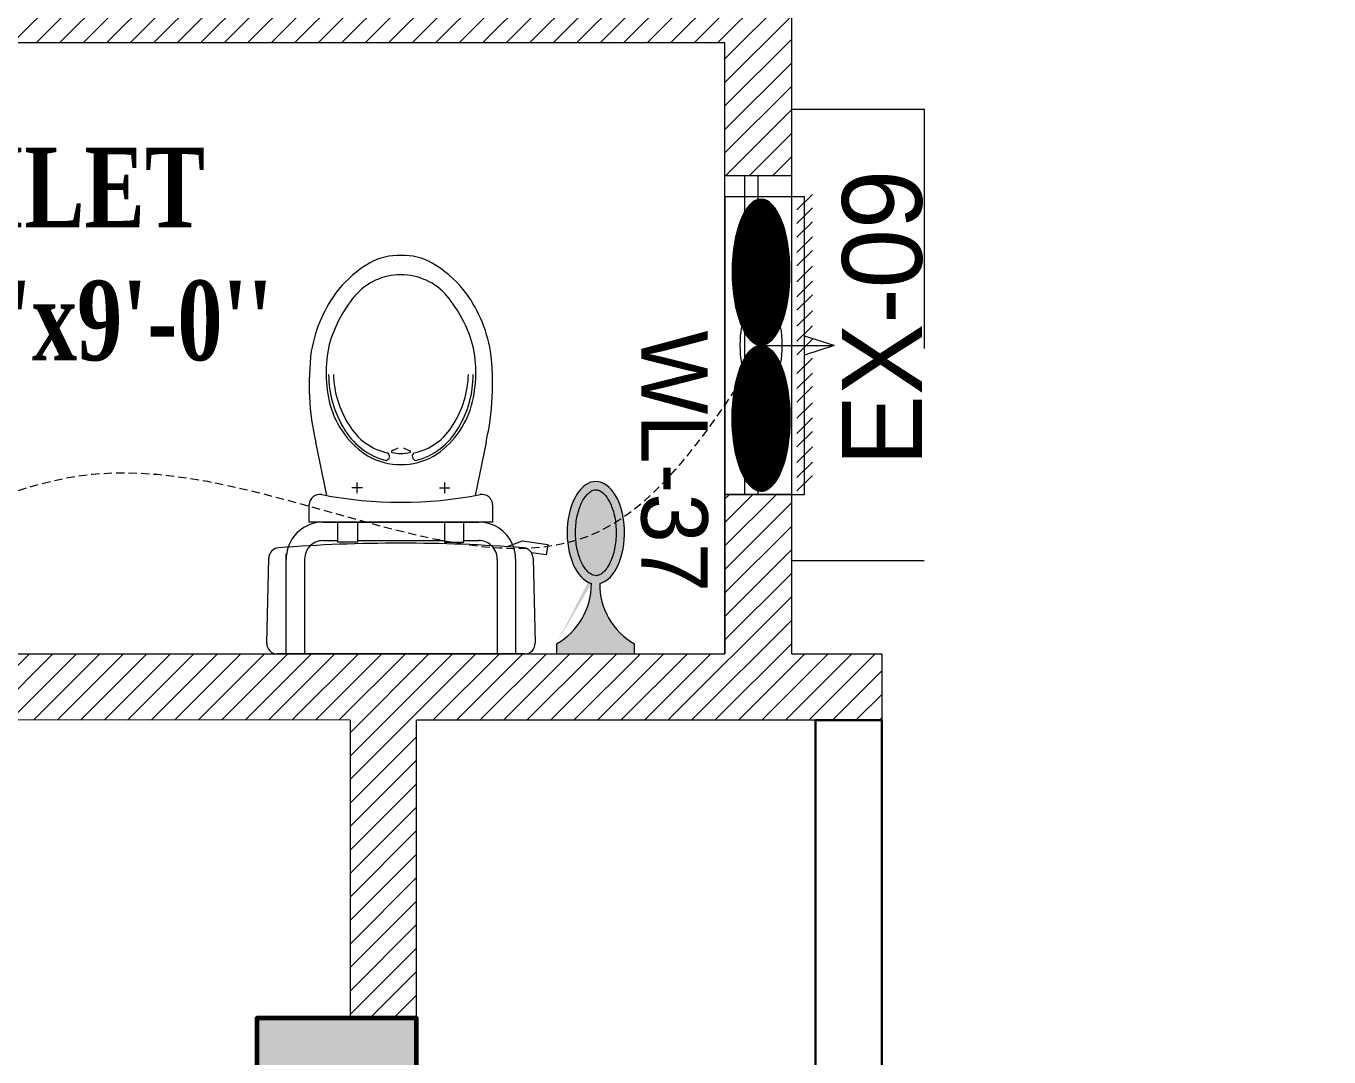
# Model space of a CAD drawing. Header units: inches. Extents: x 109699 to 44449955, y -10987 to 15824140.
# Drawn here: x 197988.6 to 198086.6, y -3660.3 to -3582.7 of the extents above; entities that cross this region are included whole.
import ezdxf

# ---------------------------------------------------------------- set-up
doc = ezdxf.new("R2010")
doc.units = ezdxf.units.IN
doc.header["$LTSCALE"] = 5
doc.header["$MEASUREMENT"] = 0
doc.linetypes.add('ACAD_ISO03W100', pattern=[30, 12, -18])
doc.linetypes.add('DASHED2', pattern=[0.375, 0.25, -0.125])
doc.layers.get('0').update_dxf_attribs({"color": 123})
for name, color, linetype, lineweight in [('@NORMAL', 7, 'Continuous', 5), ('cloumn', 253, 'Continuous', 60), ('dotted', 8, 'ACAD_ISO03W100', 5), ('E-Con-Point', 5, 'DASHED2', 13), ('E-EX-Exhaust-Fan', 190, 'Continuous', 13), ('E-WL-Wall-Light', 232, 'Continuous', 15), ('fixture', 255, 'Continuous', 0), ('glass', 140, 'Continuous', 18), ('ha', 252, 'Continuous', 5), ('Low Height wall --- 2', 252, 'Continuous', 30), ('WALL-1', 8, 'Continuous', 9)]:
    doc.layers.add(name, color=color, linetype=linetype, lineweight=lineweight)
doc.layers.add('T', color=8, linetype='Continuous')
doc.styles.get("Standard").update_dxf_attribs({"font": 'times.ttf'})
doc.styles.add('style2', font='ARIALN.TTF', dxfattribs={"width": 0.75, "height": 3})

# ---------------------------------------------------------------- blocks, each defined once
blk = doc.blocks.new('coloumn-01')
at = {"layer": 'ha'}
h = blk.add_hatch(dxfattribs=at)
h.set_pattern_fill('AR-CONC', color=256, scale=0.5)
h.set_pattern_definition([(49.99999999999999, (0, 0), (3.586300913003767, -0.3137606749129755), [0.375, -4.125]), (355, (0, 0), (-0.693756668065, 3.760960668500059), [0.3, -3.3]), (100.45144446, (0.298858405, -0.02614672), (2.89254423363556, 3.447199954843147), [0.3187009599999999, -3.505710559999999]), (46.18420000000001, (0, 1), (5.336206653357862, -0.8275964039653827), [0.5625, -6.1875]), (96.63563549, (0.444683725, 0.931033465), (4.673309728371142, 4.870593003872752), [0.47805171, -5.258568799999999]), (351.1841639899999, (0, 1), (4.673309725273866, 4.870593001349951), [0.45, -4.950000005]), (21, (0.5, 0.75), (2.984535260592308, -2.013094453326694), [0.375, -4.125]), (326.0000000000001, (0.5, 0.75), (1.216576659607909, 3.625750225234265), [0.3, -3.3]), (71.45144474, (0.74871127, 0.58224213), (4.201111883649856, 1.612655764031769), [0.31870095, -3.50571056]), (37.50000000000001, (0, 0), (0.06079927658645334, 1.664469269156557), [0, -3.26, 0, -3.35, 0, -3.3125]), (7.499999999999999, (0, 0), (1.315347687210743, 1.972058559411801), [0, -1.91, 0, -3.185, 0, -1.2625]), (327.5, (-1.115, 0), (2.669112180862045, -0.1127743586718988), [0, -1.25, 0, -3.9, 0, -5.175]), (317.5, (-1.615, 0), (2.915930846711931, 0.5005249116615886), [0, -1.625, 0, -2.59, 0, -3.675])])
h.paths.add_polyline_path([(32128.44739975178, -2546319.049243456), (32092.44739975178, -2546319.049243456), (32092.44739975178, -2546331.049243456), (32128.44739975178, -2546331.049243456)])
h.paths.add_polyline_path([(32128.44739975189, -2546617.132962178), (32098.44739975189, -2546617.132962178), (32098.44739975189, -2546629.132962178), (32128.44739975189, -2546629.132962178)])
h.paths.add_polyline_path([(31978.51966727065, -2546605.132962178), (31966.51966727065, -2546605.132962178), (31966.51966727065, -2546635.132962178), (31978.51966727065, -2546635.132962178)])
h.paths.add_polyline_path([(31821.20333333506, -2546605.132962178), (31809.20333333506, -2546605.132962178), (31809.20333333506, -2546635.132962178), (31821.20333333506, -2546635.132962178)])
h.paths.add_polyline_path([(31689.20328743063, -2546611.133238418), (31677.20328743063, -2546611.133238418), (31677.20328743063, -2546635.133238418), (31689.20328743063, -2546635.133238418)])
h.paths.add_polyline_path([(31417.20347832461, -2546611.132962178), (31405.20347832461, -2546611.132962178), (31405.20347832461, -2546635.132962178), (31417.20347832461, -2546635.132962178)])
h.paths.add_polyline_path([(31435.20347912709, -2546415.348983645), (31405.20347912709, -2546415.348983645), (31405.20347912709, -2546427.348983645), (31435.20347912709, -2546427.348983645)])
h.paths.add_polyline_path([(31633.74647668525, -2546415.348983645), (31603.74647668525, -2546415.348983645), (31603.74647668525, -2546427.348983645), (31633.74647668525, -2546427.348983645)])
h.paths.add_polyline_path([(31821.20245073218, -2546319.049243455), (31809.20245073218, -2546319.049243455), (31809.20245073218, -2546349.049243455), (31821.20245073218, -2546349.049243455)])
h.paths.add_polyline_path([(31996.51966727068, -2546319.049243455), (31966.51966727068, -2546319.049243455), (31966.51966727068, -2546331.049243455), (31996.51966727068, -2546331.049243455)])
h.paths.add_polyline_path([(31581.74648750067, -2546291.049243452), (31541.74648750067, -2546291.049243452), (31541.74648750067, -2546301.049243452), (31581.74648750067, -2546301.049243452)])
h.paths.add_polyline_path([(31485.74647668505, -2546261.049243452), (31475.74647668505, -2546261.049243452), (31475.74647668505, -2546301.049243452), (31485.74647668505, -2546301.049243452)])
h.paths.add_polyline_path([(31581.74648750064, -2546206.049278549), (31521.74648750064, -2546206.049278549), (31521.74648750064, -2546216.049243455), (31581.74648750064, -2546216.049243455)])
h.paths.add_polyline_path([(31435.20347595899, -2546206.049243455), (31405.20347595899, -2546206.049243455), (31405.20347595899, -2546218.049243455), (31435.20347595899, -2546218.049243455)])
h.paths.add_polyline_path([(31435.20347912709, -2546094.049243455), (31405.20347912709, -2546094.049243455), (31405.20347912709, -2546106.049243455), (31435.20347912709, -2546106.049243455)])
h.paths.add_polyline_path([(31583.74647668522, -2546094.049243455), (31547.74647668522, -2546094.049243455), (31547.74647668522, -2546106.049243455), (31583.74647668522, -2546106.049243455)])
h.paths.add_polyline_path([(31775.41359277777, -2546094.049243455), (31763.41359277777, -2546094.049243455), (31763.41359277777, -2546124.049243455), (31775.41359277777, -2546124.049243455)])
h.paths.add_polyline_path([(32059.80123907101, -2546094.049243455), (32047.80123907101, -2546094.049243455), (32047.80123907101, -2546124.049243455), (32059.80123907101, -2546124.049243455)])
h.paths.add_polyline_path([(32058.06771510976, -2545913.633020405), (32028.06771510976, -2545913.633020405), (32028.06771510976, -2545925.633020405), (32058.06771510976, -2545925.633020405)])
h.paths.add_polyline_path([(32048.06771510973, -2545722.712815279), (32036.06771510973, -2545722.712815279), (32036.06771510973, -2545746.712815279), (32048.06771510973, -2545746.712815279)])
h.paths.add_polyline_path([(31799.41359277774, -2545913.633020405), (31763.41359277774, -2545913.633020405), (31763.41359277774, -2545925.633020405), (31799.41359277774, -2545925.633020405)])
h.paths.add_polyline_path([(31591.53986684192, -2545945.049243456), (31561.31223659915, -2545945.049243456), (31561.31223659915, -2545957.049243456), (31591.53986684192, -2545957.049243456)])
h.paths.add_polyline_path([(31435.20347912709, -2545945.049243456), (31405.20347912709, -2545945.049243456), (31405.20347912709, -2545957.049243456), (31435.20347912709, -2545957.049243456)])
h.paths.add_polyline_path([(31429.2035252499, -2545715.383477275), (31405.2035252499, -2545715.383477275), (31405.2035252499, -2545727.383477275), (31429.2035252499, -2545727.383477275)])
h.paths.add_polyline_path([(31605.53986684192, -2545715.383237123), (31581.53986684192, -2545715.383237123), (31581.53986684192, -2545727.383237123), (31605.53986684192, -2545727.383237123)])
h.paths.add_polyline_path([(31775.41359277774, -2545711.610186095), (31763.41359277774, -2545711.610186095), (31763.41359277774, -2545735.610186095), (31775.41359277774, -2545735.610186095)])
at = {"layer": 'cloumn', "elevation": -16.60275421580149}
blk.add_lwpolyline([(32059.80123907101, -2546124.049243455), (32059.80123907101, -2546094.049243455), (32047.80123907101, -2546094.049243455), (32047.80123907101, -2546124.049243455)], close=True, dxfattribs=at)
blk = doc.blocks.new('nhjkkl')
at = {"layer": 'fixture'}
for p, q in [((143550.2312347457, 413.9730671772784), (143568.8430790594, 413.9730671772793)), ((143550.9065610597, 406.8304476761043), (143550.9065610476, 413.9730520486739)), ((143552.2954045853, 406.8304476553101), (143552.295404572, 413.9730369089164)), ((143566.7790000358, 406.8304174008415), (143566.7790000629, 413.9730217734107)), ((143568.1677981537, 413.9730520292499), (143568.1677527493, 408.0151220831901)), ((143549.5901182657, 406.7664480220853), (143549.4378542114, 413.1605533693012)), ((143569.6365050042, 413.160553386321), (143569.4842561156, 406.7664480432288)), ((143568.1677527493, 408.0151220831901), (143568.1677981597, 406.4336438885)), ((143568.1677981597, 406.4336438885), (143568.1677981659, 406.8304930909451)), ((143548.4963421248, 405.7263631810149), (143548.607251598, 406.5122054251713)), ((143548.607251598, 406.5122054251713), (143549.7157409937, 406.3564144534005)), ((143551.5813878428, 405.9018777620411), (143550.3819850576, 405.4614186200849)), ((143550.3819850576, 405.4614186200849), (143548.4963421248, 405.7263631810149)), ((143554.79288887, 405.4416192904139), (143553.6842026946, 405.441619307019)), ((143556.26127781, 405.5678778112876), (143554.7929191489, 405.5678777931987)), ((143554.7929191489, 405.5678777931987), (143554.7929191657, 404.0528211996536)), ((143562.8130511395, 405.4416192901674), (143556.2612324133, 405.4415738736677)), ((143556.261277828, 404.0528211778994), (143556.26127781, 405.5678778112876)), ((143562.8130813948, 404.0528211994076), (143562.8130814172, 405.5678777923752)), ((143562.8130814172, 405.5678777923752), (143564.2813946441, 405.5678778099075)), ((143565.3901262533, 405.4416192910601), (143564.2813644056, 405.4416193076988)), ((143564.2813946441, 405.5678778099075), (143564.2813946615, 404.0528211776734)), ((143552.6374877589, 404.0528211924245), (143566.4367957518, 404.0528211854942)), ((143552.6374877788, 402.7586299086117), (143552.6374877589, 404.0528211924245)), ((143565.3901262723, 404.052821200891), (143553.6842329504, 404.0527757819953)), ((143554.7929191657, 404.0528211996536), (143556.261277828, 404.0528211778994)), ((143564.2813946615, 404.0528211776734), (143562.8130813948, 404.0528211994076)), ((143566.4367957518, 404.0528211854942), (143566.4367957728, 402.7586601782943)), ((143553.1271576377, 398.0362349681834), (143553.9518113588, 402.0500473916766)), ((143565.1223207889, 402.0500776611082), (143565.9471258924, 398.0362349753721)), ((143556.6404317734, 401.4735209071393), (143555.8468090396, 401.4735208790955)), ((143556.2436128532, 401.8703246815119), (143556.2436128408, 401.076701986922)), ((143562.4338063848, 401.4735208998579), (143563.2274290794, 401.4735208880586)), ((143562.8306252776, 401.870324702267), (143562.8306253056, 401.0767019672573)), ((143559.3387398673, 398.4577576346321), (143558.9106931205, 398.6640308240756)), ((143560.1635449936, 398.6640308047001), (143559.7355133987, 398.4577576290383))]:
    blk.add_line(p, q, dxfattribs=at)
for centre, radius, start, end in [((143550.2312440123, 413.179452317064), 0.7936148602690781, 90.00066901502818, 181.3645564982883), ((143568.8430925063, 413.179430154478), 0.7936370229151675, 358.63708330143, 90.00097078565905), ((143553.6835439005, 406.8302100781168), 2.776982850894335, 179.9950977868233, 198.7247616892986), ((143553.6840397306, 406.830291598628), 1.388635154058973, 179.9935610234081, 226.0579730208608), ((143565.3903243654, 406.8303071959601), 1.388675674785373, 313.9401349780949, 0.004546975725653977), ((143565.3906436726, 406.8305070680519), 2.777154493287228, 341.2709583579591, 359.9997116367785), ((143550.3835517447, 406.7852967886536), 0.7936573326114393, 181.3608597506466, 265.4936567333053), ((143559.3313820936, 520.4146619905953), 114.7747799088793, 265.4974651529274, 270.1027383364831), ((143553.6641671368, 406.8219761162256), 2.755988833818937, 198.6919603846717, 203.1962037287053), ((143553.6842363313, 406.8306462703642), 1.389026963752532, 226.0622858634653, 269.9986125244432), ((143559.7429846886, 520.4144736201536), 114.7745915251009, 269.8972652920607, 274.5025384751385), ((143565.3900826332, 406.8305070130612), 2.777685812513137, 270.0009001508976, 341.2746753299377), ((143565.3900696894, 406.8304403121767), 1.388821022269026, 270.0023335401336, 318.9044295561592), ((143568.6908150557, 406.7853051890736), 0.7936651105025501, 274.5057515234096, 358.6385485059807), ((143553.6842451597, 406.830626965949), 2.777851183980603, 203.1970942653883, 269.9997481717924), ((143553.4310986414, 402.7586261222484), 0.7936108626023987, 179.9997266385257, 281.154795170795), ((143559.5371957675, 371.7938538244518), 30.76746556976699, 78.84496378673161, 101.1553274581742), ((143565.6431621761, 402.758675070728), 0.7936335968594284, 258.8438563195717, 359.9989248519769), ((143560.6030199971, 393.4904633605145), 6.619506932955108, 122.1868749793399, 164.6422486899968), ((143559.691574243, 394.4271028772321), 5.141188323198548, 104.2497094621876, 150.61330759848), ((143559.5371492295, 394.6434052969737), 5.084142630955329, 90.00008428513468, 118.9405262423073), ((143558.3670353377, 399.1001076362847), 0.3155730422259372, 304.1716716939285, 79.21640439466078), ((143559.5371191747, 394.6434638445119), 5.0840840834616, 61.05930362467164, 89.999745580456), ((143560.7072330775, 399.1001138847403), 0.3155697011984737, 100.7865058950931, 235.831238595057), ((143559.3826715294, 394.427120612819), 5.141172952833982, 29.38656240975397, 75.7501605465209), ((143558.4712257037, 393.4904828698247), 6.619494466593977, 15.35760583437553, 57.81297954471867), ((143572.2223725796, 393.6842009728691), 19.58487767572048, 167.1608948101009, 187.3028875654185), ((143559.4569603147, 394.4903639536053), 4.443393787718942, 101.8529499143643, 150.0038868718224), ((143558.9034807952, 398.7448373456175), 0.08112774840026897, 120.2938259573558, 275.1003766384382), ((143559.5371535633, 395.9875161606467), 2.906734715241127, 90.00023231647822, 103.4195897572691), ((143559.5371073564, 395.9877092781937), 2.906541597874001, 76.57996402864104, 89.99932147006473), ((143560.1707573169, 398.7448373461996), 0.08112776809779704, 264.8996260535975, 59.706176732827), ((143559.6173005208, 394.4904147853488), 4.443348715976101, 29.99569182148486, 78.14662877954265), ((143546.851903473, 393.6842435729975), 19.58487550162758, 352.6969860827403, 12.83897883790706), ((143561.8666311087, 392.9471293959111), 7.765781522712604, 148.9734116776313, 180.0370825543271), ((143561.9397062611, 392.7187179168407), 7.485059714963107, 147.7595450529205, 178.2898013246998), ((143557.1345394465, 392.7186902103006), 7.485068091722362, 1.71040899528419, 32.24066526655368), ((143557.2076145146, 392.9471021420416), 7.765789141801811, 359.9631185417419, 31.02678941811098), ((143563.4260475728, 392.801147338552), 9.524650229934462, 165.1413266773221, 192.8659346269845), ((143555.6481905647, 392.8011472918486), 9.524650235689958, 347.1340656589409, 14.85867360866212), ((143563.0484980828, 392.9327481596404), 10.39841761455111, 189.6220183945854, 217.9117471889267), ((143556.0257778566, 392.9327181524561), 10.39840516526215, 322.0884090897869, 350.378137884462), ((143563.9317907136, 393.5092300994431), 10.19175081845734, 196.1153299050868, 219.5232582581568), ((143555.1424550462, 393.5091935918356), 10.19173337833671, 320.4769270377624, 343.8848553902324), ((143561.7342255453, 392.2455549454055), 8.94320625309545, 219.6122136137997, 239.3816435217801), ((143559.5040281406, 389.9617490593175), 4.519470302409078, 220.5550458037677, 270.4192277752593), ((143559.5701948642, 389.961814163333), 4.519535626071895, 269.580394858351, 319.4445768290443), ((143557.3400579794, 392.2455549029521), 8.94320622922971, 300.6183568637677, 320.3877867722666), ((143559.4418071491, 388.7049738406661), 4.731726761745959, 241.4348748081609, 271.1544712317944), ((143559.6324764107, 388.7049738002104), 4.731726720728004, 268.8455291001113, 298.565125525756)]:
    blk.add_arc(centre, radius, start, end, dxfattribs=at)
blk = doc.blocks.new('E-W-LIGHT')
at = {"linetype": 'ByBlock', "ltscale": 0.5}
h = blk.add_hatch(color=256, dxfattribs=at)
h.dxf.hatch_style = 1
h.set_gradient(color1=(255, 255, 255), color2=(255, 255, 0), name='CYLINDER')
edge = h.paths.add_edge_path()
edge.add_spline(control_points=[(-96.71110423948552, 1.235367220396483), (-96.8976251288622, 1.235367220396483), (-97.08530367817384, 1.204590695443009), (-97.49532330615068, 1.060408411101338), (-97.71769888777162, 0.9452617532663472), (-98.18859363857634, 0.6007580769133996), (-98.4360601757027, 0.3712016227401077), (-98.9274233233457, -0.2076466389563343), (-99.17095937526851, -0.5565722783421756), (-99.79256403547286, -1.649000525487912), (-100.1403411294208, -2.496475964584042), (-100.6655547252501, -4.389078901701514), (-100.8435119435345, -5.433326140728264), (-100.996858843053, -7.577941591604359), (-100.9723680002039, -8.677864733885961), (-100.7253955626443, -10.7881619923927), (-100.5027117058065, -11.79805679996582), (-99.90205506231798, -13.59089832466863), (-99.52349327352754, -14.37265162368595), (-98.79708591162027, -15.46144462183512), (-98.46289770719719, -15.83531695936959), (-97.82402795464219, -16.37320808014224), (-97.52292902289115, -16.53708124557815), (-97.0332651008719, -16.69867335386745), (-96.83300356165012, -16.72444707740215), (-96.42760539585558, -16.70413243760904), (-96.21918910161975, -16.65733367471884), (-95.75858057275782, -16.45705756399432), (-95.50712660475898, -16.30138572900886), (-94.98330090317799, -15.85001415615693), (-94.71221849052682, -15.55449414506236), (-94.18744122004225, -14.82684639582039), (-93.93399672563008, -14.39521060388152), (-93.32240182252819, -13.09860869282319), (-93.0057716383552, -12.13470487732181), (-92.57508722519842, -10.03980369670334), (-92.46055768618565, -8.90959698224412), (-92.45565766659526, -6.646794607945969), (-92.56528275998282, -5.514732191470296), (-92.98715107886524, -3.412587944823316), (-93.29985699109132, -2.443281268231641), (-93.99092435031811, -0.9549615958549695), (-94.34810290115182, -0.3877643056552464), (-95.07582621573985, 0.4836147841888085), (-95.44374809115733, 0.7854262440646148), (-96.01798165069457, 1.105607693885873), (-96.24029005175481, 1.180327462172805), (-96.53763867025813, 1.228459302029147), (-96.62438560181026, 1.235367220396483), (-96.71110423948552, 1.235367220396483)], knot_values=[0, 0, 0, 0, 0.194197829587449, 0.194197829587449, 0.388395659174898, 0.388395659174898, 0.582593488762347, 0.582593488762347, 0.776791318349796, 0.776791318349796, 1.110216687407361, 1.110216687407361, 1.443642056464925, 1.443642056464925, 1.77706742552249, 1.77706742552249, 2.110492794580054, 2.110492794580054, 2.443918163637619, 2.443918163637619, 2.701496175378678, 2.701496175378678, 2.959074187119738, 2.959074187119738, 3.169612053741, 3.169612053741, 3.380149920362263, 3.380149920362263, 3.590687786983526, 3.590687786983526, 3.801225653604789, 3.801225653604789, 4.011763520226051, 4.011763520226051, 4.360140390670959, 4.360140390670959, 4.708517261115867, 4.708517261115867, 5.056894131560775, 5.056894131560775, 5.405271002005684, 5.405271002005684, 5.69307956715584, 5.69307956715584, 5.980888132305996, 5.980888132305996, 6.192897451070847, 6.192897451070847, 6.283185307179586, 6.283185307179586, 6.283185307179586, 6.283185307179586], degree=3, periodic=0)
at = {"layer": 'E-WL-Wall-Light', "linetype": 'ByBlock', "ltscale": 0.5}
h = blk.add_hatch(color=256, dxfattribs=at)
h.dxf.hatch_style = 1
edge = h.paths.add_edge_path()
edge.add_ellipse((-96.71110423948552, -7.740473765769313), major_axis=(0, 10.71660606041263), ratio=0.559300439547623, start_angle=187.7376784571124, end_angle=531.0374031504149)
edge.add_arc((-112.001170541625, -18.46997501720373), 14.35701343791298, -60.53601194170483, 0.5736542653427819, ccw=False)
edge.add_line((-104.9392941575301, -30.97012448799713), (-104.939294157532, -33.06572841662167))
edge.add_line((-104.939294157532, -33.06572841662167), (-88.60969415754215, -33.06572841666017))
edge.add_line((-88.60969415754215, -33.06572841666017), (-88.60969415754002, -30.97012448799946))
edge.add_arc((-81.54781777344922, -18.46997501720374), 14.35701343791298, 179.559619270027, 240.5360119417236, ccw=False)
edge = h.paths.add_edge_path(flags=16)
edge.add_spline(control_points=[(-96.71110423948552, 1.235367220396483), (-96.8976251288622, 1.235367220396483), (-97.08530367817384, 1.204590695443009), (-97.49532330615068, 1.060408411101338), (-97.71769888777162, 0.9452617532663472), (-98.18859363857634, 0.6007580769133996), (-98.4360601757027, 0.3712016227401077), (-98.9274233233457, -0.2076466389563343), (-99.17095937526851, -0.5565722783421756), (-99.79256403547286, -1.649000525487912), (-100.1403411294208, -2.496475964584042), (-100.6655547252501, -4.389078901701514), (-100.8435119435345, -5.433326140728264), (-100.996858843053, -7.577941591604359), (-100.9723680002039, -8.677864733885961), (-100.7253955626443, -10.7881619923927), (-100.5027117058065, -11.79805679996582), (-99.90205506231798, -13.59089832466863), (-99.52349327352754, -14.37265162368595), (-98.79708591162027, -15.46144462183512), (-98.46289770719719, -15.83531695936959), (-97.82402795464219, -16.37320808014224), (-97.52292902289115, -16.53708124557815), (-97.0332651008719, -16.69867335386745), (-96.83300356165012, -16.72444707740215), (-96.42760539585558, -16.70413243760904), (-96.21918910161975, -16.65733367471884), (-95.75858057275782, -16.45705756399432), (-95.50712660475898, -16.30138572900886), (-94.98330090317799, -15.85001415615693), (-94.71221849052682, -15.55449414506236), (-94.18744122004225, -14.82684639582039), (-93.93399672563008, -14.39521060388152), (-93.32240182252819, -13.09860869282319), (-93.0057716383552, -12.13470487732181), (-92.57508722519842, -10.03980369670334), (-92.46055768618565, -8.90959698224412), (-92.45565766659526, -6.646794607945969), (-92.56528275998282, -5.514732191470296), (-92.98715107886524, -3.412587944823316), (-93.29985699109132, -2.443281268231641), (-93.99092435031811, -0.9549615958549695), (-94.34810290115182, -0.3877643056552464), (-95.07582621573985, 0.4836147841888085), (-95.44374809115733, 0.7854262440646148), (-96.01798165069457, 1.105607693885873), (-96.24029005175481, 1.180327462172805), (-96.53763867025813, 1.228459302029147), (-96.62438560181026, 1.235367220396483), (-96.71110423948552, 1.235367220396483)], knot_values=[0, 0, 0, 0, 0.194197829587449, 0.194197829587449, 0.388395659174898, 0.388395659174898, 0.582593488762347, 0.582593488762347, 0.776791318349796, 0.776791318349796, 1.110216687407361, 1.110216687407361, 1.443642056464925, 1.443642056464925, 1.77706742552249, 1.77706742552249, 2.110492794580054, 2.110492794580054, 2.443918163637619, 2.443918163637619, 2.701496175378678, 2.701496175378678, 2.959074187119738, 2.959074187119738, 3.169612053741, 3.169612053741, 3.380149920362263, 3.380149920362263, 3.590687786983526, 3.590687786983526, 3.801225653604789, 3.801225653604789, 4.011763520226051, 4.011763520226051, 4.360140390670959, 4.360140390670959, 4.708517261115867, 4.708517261115867, 5.056894131560775, 5.056894131560775, 5.405271002005684, 5.405271002005684, 5.69307956715584, 5.69307956715584, 5.980888132305996, 5.980888132305996, 6.192897451070847, 6.192897451070847, 6.283185307179586, 6.283185307179586, 6.283185307179586, 6.283185307179586], degree=3, periodic=0)
for p, q in [((-104.9392941575301, -30.97012448799713), (-104.939294157532, -33.06572841662167)), ((-88.60969415754215, -33.06572841666017), (-88.60969415754002, -30.97012448803655)), ((-104.939294157532, -33.06572841662167), (-88.60969415754215, -33.06572841666017))]:
    blk.add_line(p, q)
at = {"linetype": 'ByBlock', "ltscale": 0.5}
for centre, start, end in [((-112.001170541625, -18.46997501720374), 299.4639880582952, 0.5736542653427851), ((-81.54781777344922, -18.46997501720374), 179.4263457346572, 240.5360119417045)]:
    blk.add_arc(centre, 14.35701343791298, start, end, dxfattribs=at)
blk.add_ellipse((-96.71110423948552, -7.740473765769313), major_axis=(0, 10.71660606041263), ratio=0.559300439547623, start_param=3.276640619127039, end_param=9.268351136215248, dxfattribs=at)
blk.add_open_spline([(-96.71110423948552, 1.235367220396483), (-96.8976251288622, 1.235367220396483), (-97.08530367817384, 1.204590695443009), (-97.49532330615068, 1.060408411101338), (-97.71769888777162, 0.9452617532663472), (-98.18859363857634, 0.6007580769133996), (-98.4360601757027, 0.3712016227401077), (-98.9274233233457, -0.2076466389563343), (-99.17095937526851, -0.5565722783421756), (-99.79256403547286, -1.649000525487912), (-100.1403411294208, -2.496475964584042), (-100.6655547252501, -4.389078901701514), (-100.8435119435345, -5.433326140728264), (-100.996858843053, -7.577941591604359), (-100.9723680002039, -8.677864733885961), (-100.7253955626443, -10.7881619923927), (-100.5027117058065, -11.79805679996582), (-99.90205506231798, -13.59089832466863), (-99.52349327352754, -14.37265162368595), (-98.79708591162027, -15.46144462183512), (-98.46289770719719, -15.83531695936959), (-97.82402795464219, -16.37320808014224), (-97.52292902289115, -16.53708124557815), (-97.0332651008719, -16.69867335386745), (-96.83300356165012, -16.72444707740215), (-96.42760539585558, -16.70413243760904), (-96.21918910161975, -16.65733367471884), (-95.75858057275782, -16.45705756399432), (-95.50712660475898, -16.30138572900886), (-94.98330090317799, -15.85001415615693), (-94.71221849052682, -15.55449414506236), (-94.18744122004225, -14.82684639582039), (-93.93399672563008, -14.39521060388152), (-93.32240182252819, -13.09860869282319), (-93.0057716383552, -12.13470487732181), (-92.57508722519842, -10.03980369670334), (-92.46055768618565, -8.90959698224412), (-92.45565766659526, -6.646794607945969), (-92.56528275998282, -5.514732191470296), (-92.98715107886524, -3.412587944823316), (-93.29985699109132, -2.443281268231641), (-93.99092435031811, -0.9549615958549695), (-94.34810290115182, -0.3877643056552464), (-95.07582621573985, 0.4836147841888085), (-95.44374809115733, 0.7854262440646148), (-96.01798165069457, 1.105607693885873), (-96.24029005175481, 1.180327462172805), (-96.53763867025813, 1.228459302029147), (-96.62438560181026, 1.235367220396483), (-96.71110423948552, 1.235367220396483)], degree=3, knots=[0, 0, 0, 0, 0.194197829587449, 0.194197829587449, 0.388395659174898, 0.388395659174898, 0.582593488762347, 0.582593488762347, 0.776791318349796, 0.776791318349796, 1.110216687407361, 1.110216687407361, 1.443642056464925, 1.443642056464925, 1.77706742552249, 1.77706742552249, 2.110492794580054, 2.110492794580054, 2.443918163637619, 2.443918163637619, 2.701496175378678, 2.701496175378678, 2.959074187119738, 2.959074187119738, 3.169612053741, 3.169612053741, 3.380149920362263, 3.380149920362263, 3.590687786983526, 3.590687786983526, 3.801225653604789, 3.801225653604789, 4.011763520226051, 4.011763520226051, 4.360140390670959, 4.360140390670959, 4.708517261115867, 4.708517261115867, 5.056894131560775, 5.056894131560775, 5.405271002005684, 5.405271002005684, 5.69307956715584, 5.69307956715584, 5.980888132305996, 5.980888132305996, 6.192897451070847, 6.192897451070847, 6.283185307179586, 6.283185307179586, 6.283185307179586, 6.283185307179586], dxfattribs=at)
blk = doc.blocks.new('A$C1C755710')
at = {"linetype": 'ByBlock', "ltscale": 0.5}
h = blk.add_hatch(dxfattribs=at)
h.set_pattern_fill('ANSI31', color=256)
h.set_pattern_definition([(45, (0, 0), (-0.08838834764831843, 0.08838834764831845), [])])
edge = h.paths.add_edge_path()
edge.add_ellipse((199.1649073579174, 94.51384083836456), major_axis=(191.0280833619181, 3.971377967073551e-11), ratio=0.3951307893636453, start_angle=-2.146606530950382e-05, end_angle=6.29936271653392)
edge.add_ellipse((199.1649073579174, 94.51384083836456), major_axis=(191.0280833619181, 3.971377967073551e-11), ratio=0.3951307893636453, start_angle=6.29936271653392, end_angle=41.72868663856591)
edge.add_ellipse((199.1649073579174, 94.51384083836456), major_axis=(191.0280833619181, 3.971377967073551e-11), ratio=0.3951307893636453, start_angle=41.72868663856591, end_angle=359.9999785339347)
edge = h.paths.add_edge_path()
edge.add_ellipse((581.2210740817536, 94.51384083836456), major_axis=(-191.0280833619181, 3.971377967073551e-11), ratio=0.3951307893636453, start_angle=2.146606529957221e-05, end_angle=318.2713133614341)
edge.add_ellipse((581.2210740817536, 94.51384083836456), major_axis=(-191.0280833619181, 3.971377967073551e-11), ratio=0.3951307893636453, start_angle=318.2713133614341, end_angle=360.0000214660653)
at = {"ltscale": 2}
for p, q in [((389.0395967610093, 285.5447172545246), (364.2144678700133, 207.9370213896327)), ((389.0395967610093, 102.7958703805634), (389.0395967610093, 285.5447172545246)), ((389.0395967610093, 285.5447172545246), (413.8647256520053, 207.9370213896327)), ((9.237156729897833, 188.2013995007728), (49.73115919703559, 228.6954019679106)), ((44.42906965014117, 188.2013995007728), (84.92307211727893, 228.6954019679106)), ((83.87120178474288, 188.2013995007728), (124.3652042518806, 228.6954019679106)), ((124.5506794197281, 188.2013995007728), (165.0446818868659, 228.6954019679106)), ((159.7425923399715, 188.2013995007728), (200.2365948071092, 228.6954019679106)), ((199.1847244745732, 188.2013995007728), (239.6787269417109, 228.6954019679106)), ((241.5598876592558, 188.2013995007728), (282.0538901263935, 228.6954019679106)), ((276.7518005794991, 188.2013995007728), (317.2458030466369, 228.6954019679106)), ((316.1939327141008, 188.2013995007728), (356.6879351812386, 228.6954019679106)), ((365.3524135401385, 188.2013995007728), (405.8464160072763, 228.6954019679106)), ((400.5443264603819, 188.2013995007728), (441.0383289275196, 228.6954019679106)), ((439.9864585949836, 188.2013995007728), (480.4804610621213, 228.6954019679106)), ((481.5137070744968, 188.2013995007728), (522.0077095416345, 228.6954019679106)), ((516.7056199947401, 188.2013995007728), (557.1996224618779, 228.6954019679106)), ((556.1477521293418, 188.2013995007728), (596.6417545964796, 228.6954019679106)), ((597.6751444695255, 188.2013995007728), (638.1691469366633, 228.6954019679106)), ((632.8670573897689, 188.2013995007728), (673.3610598569066, 228.6954019679106)), ((672.3091895243706, 188.2013995007728), (712.8031919915084, 228.6954019679106)), ((708.7490936335089, 188.2013995007728), (749.2430961006467, 228.6954019679106)), ((743.9410065537522, 188.2013995007728), (784.43500902089, 228.6954019679106))]:
    blk.add_line(p, q, dxfattribs=at)
blk.add_lwpolyline([(-2.91038304567337e-11, 207.9370213896327), (777.604823705391, 207.9370213896327), (777.604823705391, -2.91038304567337e-11), (-2.91038304567337e-11, -2.91038304567337e-11)], close=True, dxfattribs=at)
for centre, start, end in [((390.1929907198355, -134.2364891821926), 80.14559333652657, 99.85440666347343), ((390.1929907198355, 323.2641150363197), 260.1455933365266, 279.8544066634735)]:
    blk.add_arc(centre, 283.1687490877094, start, end, dxfattribs=at)
at = {"extrusion": (0, 0, -1)}
blk.add_ellipse((199.1649073579174, 94.51384083836456), major_axis=(191.0280833619181, 3.971377967073551e-11), ratio=0.3951307893636453, dxfattribs=at)
blk.add_ellipse((581.2210740817536, 94.51384083836456), major_axis=(-191.0280833619181, 3.971377967073551e-11), ratio=0.3951307893636453)

msp = doc.modelspace()

# ---------------------------------------------------------------- hatches: boundary and pattern name
at = {"layer": '@NORMAL'}
h = msp.add_hatch(dxfattribs=at)
h.set_pattern_fill('ANSI31', scale=10, angle=-7.63333123551244e-14, style=0)
h.set_pattern_definition([(44.99999999999991, (-2009.143658642628, -46603.01728590365), (-0.8838834764831833, 0.8838834764831855), [])])
h.paths.add_polyline_path([(198028.4926601132, -3556.007487029097), (198043.4926601133, -3556.007487029097), (198043.4926601133, -3561.007487029068), (198033.4926601132, -3561.007487029068), (198033.4926601132, -3579.007487029097), (198046.1558131627, -3579.007487029097), (198046.1558131625, -3594.007487029097), (198041.1558131627, -3594.007487029097), (198041.1558131628, -3584.007487029097), (197916.2260674171, -3584.007487029097), (197916.2260674173, -3579.007487029097), (198028.4926601132, -3579.007487029097)])
at = {"layer": 'ha'}
h = msp.add_hatch(dxfattribs=at)
h.set_pattern_fill('ANSI31', scale=10, angle=-7.63333123551244e-14, style=0)
h.set_pattern_definition([(44.99999999999989, (144081.319087721, 2531118.532228567), (-0.8838834764831833, 0.8838834764831855), [])])
h.paths.add_polyline_path([(198052.9539269054, -3630.00748703096), (198052.2211803052, -3630.00748703096), (198046.1558131628, -3630.007487029097), (198046.1558131627, -3618.007487029097), (198041.1558131628, -3618.007487029097), (198041.1558131628, -3630.007487029097), (197933.8892204671, -3630.007487029097), (197933.8892204671, -3614.007487029097), (197928.8892204672, -3614.007487029097), (197928.8892204672, -3630.007487029097), (197880.9547300677, -3630.007487029097), (197880.9547300677, -3629.346999908592), (197880.9547300677, -3610.330353711526), (197875.9547300677, -3610.330353711526), (197875.9547300677, -3634.980855994187), (198012.9539269054, -3635.001468688975), (198012.9539269054, -3657.423710079658), (198017.9539269054, -3657.423710079192), (198017.9539269054, -3635.007487029097), (198052.9539269054, -3635.007487029097)])

# ---------------------------------------------------------------- linework, layer by layer
at = {"layer": '@NORMAL'}
for p, q in [((198041.1558131627, -3618.007487029097, -0.02144757909617567), (198041.1558131627, -3630.007487029097, -0.02144757909615435)), ((198041.1558131627, -3618.007487029097, 0.07855242090380443), (198046.1558131627, -3618.007487029097, 0.07855242090380443)), ((198046.1558131627, -3618.007487029097, 0.1785524209038059), (198041.1558131627, -3618.007487029097, 0.1785524209038059)), ((198046.1558131627, -3618.007487029097, -0.02144757909617567), (198046.1558131627, -3630.007487029097, -0.02144757909615435))]:
    msp.add_line(p, q, dxfattribs=at)
at = {"layer": 'dotted', "ltscale": 0.3, "elevation": 1.246459784879278}
msp.add_lwpolyline([(198046.1558131627, -3589.007487028166), (198056.1558131627, -3589.007487028166), (198056.1558131627, -3623.007487029068), (198046.1558131627, -3623.007487029068)], dxfattribs=at)
at = {"layer": 'E-Con-Point', "ltscale": 0.5}
msp.add_spline([(197929.4537847613, -3591.215911503894, 0.1785524209039124), (197918.7114094226, -3588.093193742879, -0.2469759009928151), (197904.9448022429, -3620.887756543749, 0.07855242090380443), (197947.7807495618, -3625.563411309868), (197964.4020872722, -3627.174080407993), (197993.5557349075, -3616.479500545222), (198031.448224265, -3620.887756543749, 0.07855242090380443), (198044.1163342304, -3606.803146639531, -0.02144757909617567)], degree=3, dxfattribs=at)
at = {"layer": 'glass'}
for p, q in [((198041.1558131627, -3618.007487029097, 0.1785524209038059), (198041.1558131627, -3594.007487029097, 0.1785524209038059)), ((198042.6558131627, -3618.007487029097, 0.1785524209038059), (198042.6558131627, -3594.007487029097, 0.1785524209038059)), ((198043.6558131627, -3618.007487029097, 0.1785524209038059), (198043.6558131627, -3594.007487029097, 0.1785524209038059)), ((198046.1558131627, -3594.007487029097, 0.1785524209038059), (198046.1558131627, -3618.007487029097, 0.1785524209038059))]:
    msp.add_line(p, q, dxfattribs=at)
at = {"layer": 'Low Height wall --- 2', "elevation": 1.257551479396881}
msp.add_lwpolyline([(198052.9539269053, -3758.839933129753), (198047.9539269053, -3758.839933129753), (198047.9618133718, -3635.00748821566), (198052.9618133718, -3635.00748821566)], close=True, dxfattribs=at)
at = {"layer": 'WALL-1'}
for points, elevation in [([(198033.4926601132, -3561.007487029068), (198033.4926601132, -3579.007487029097), (198046.1558131627, -3579.007487029097), (198046.1558131625, -3594.007487029097), (198041.1558131627, -3594.007487029097), (198041.1558131628, -3584.007487029097), (197916.2260674171, -3584.007487029097), (197916.2260674173, -3579.007487029097), (198028.4926601132, -3579.007487029097), (198028.4926601132, -3556.007487029097)], 0.1785524209039124), ([(197880.9547300677, -3630.007487029097), (197928.8892204672, -3630.007487029097), (197928.8892204671, -3614.007487029097), (197933.8892204671, -3614.012218848597), (197933.8892204671, -3630.007487029097), (198041.1558131627, -3630.007487029097), (198041.1558131628, -3618.007487029097)], 0.07855242090380443), ([(198041.1558131627, -3618.007487029097), (198046.1558131627, -3618.007487029097), (198046.1558131628, -3630.007487029097), (198052.9539269053, -3630.00748703096), (198052.9539269053, -3635.007487029097), (198017.9539269053, -3635.002220981345)], 0.07855242090380443), ([(198012.9539269053, -3635.001468688801), (197875.9547300677, -3634.980855994187), (197875.9547300677, -3630.007487029097)], 0.07855242090380443), ([(198012.9539269053, -3635.001468688801), (198012.9539269053, -3657.423710079658)], 0.2650851247153199), ([(198017.9539269053, -3657.423710079658), (198017.9539269053, -3635.002220981345)], 0.2650851247153199)]:
    msp.add_lwpolyline(points, dxfattribs=dict(at, elevation=elevation))

# ---------------------------------------------------------------- block references
at = {"layer": '@NORMAL'}
msp.add_blockref('coloumn-01', (165958.1526878368, 2542436.625533376, 16.96783934052013), dxfattribs=at)
at = {"layer": '@NORMAL', "rotation": 180}
msp.add_blockref('nhjkkl', (341576.3200051897, -3216.034419851783, 0.1632158499587746), dxfattribs=at)
at = {"layer": 'E-EX-Exhaust-Fan', "xscale": -0.02880000000732252, "yscale": 0.02880000000732252, "zscale": 0.02880000000732252, "rotation": 270}
msp.add_blockref('A$C1C755710', (198041.1558131627, -3618.007487029097, -0.02144757909617567), dxfattribs=at)
at = {"layer": 'E-WL-Wall-Light', "xscale": 0.3601041968213394, "yscale": 0.3601041968213394, "zscale": 0.3601041968213394}
msp.add_blockref('E-W-LIGHT', (198066.2742987809, -3618.10037945531, 0.07855242090380443), dxfattribs=at)

# ---------------------------------------------------------------- texts
at = {"layer": 'E-EX-Exhaust-Fan', "insert": (198056.0610084721, -3615.865271125307, 0.0785524209038243), "char_height": 6, "width": 24.08470202641911, "attachment_point": 7, "rotation": 90}
msp.add_mtext('{\\fCentury Gothic|b0|i0|c0|p34;EX-09}', dxfattribs=at)
at = {"layer": 'E-WL-Wall-Light', "insert": (198034.8001873981, -3625.355567023536, 0.5275585872593922), "char_height": 5, "width": 24.08470202641911, "attachment_point": 9, "rotation": 269.99999999999994}
msp.add_mtext('{\\fCentury Gothic|b0|i0|c0|p34;WL-37}', dxfattribs=at)
at = {"layer": 'T', "insert": (197989.0179318963, -3607.994203529115, -0.1214475790990548), "char_height": 6, "width": 44.92537410357909, "attachment_point": 8, "style": 'style2'}
msp.add_mtext("{\\fRomantic|b1|i0|c2|p2;TOILET\\P3'-10''x9'-0''}", dxfattribs=at)

doc.saveas('drawing.dxf')
